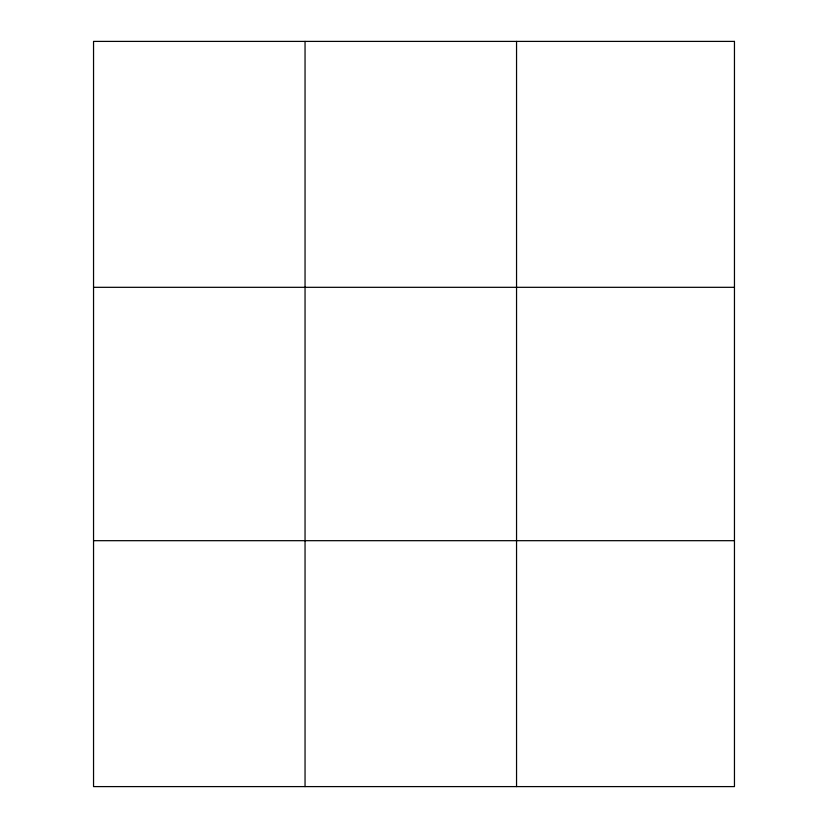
<?xml version="1.0" encoding="UTF-8"?>
<svg xmlns="http://www.w3.org/2000/svg" width="828" height="828" viewBox="0 0 828 828"><rect width="100%" height="100%" fill="white"/><g stroke="black" fill="none" stroke-linecap="round" stroke-linejoin="round"><path stroke-width="1.24" d="M305.046 41.4L305.046 786.6M516.548 41.4L516.548 786.6M93.543 287.316L734.457 287.316M93.543 540.684L734.457 540.684M734.457 41.4L734.457 786.6L93.543 786.6L93.543 41.4L734.457 41.4"/></g></svg>
